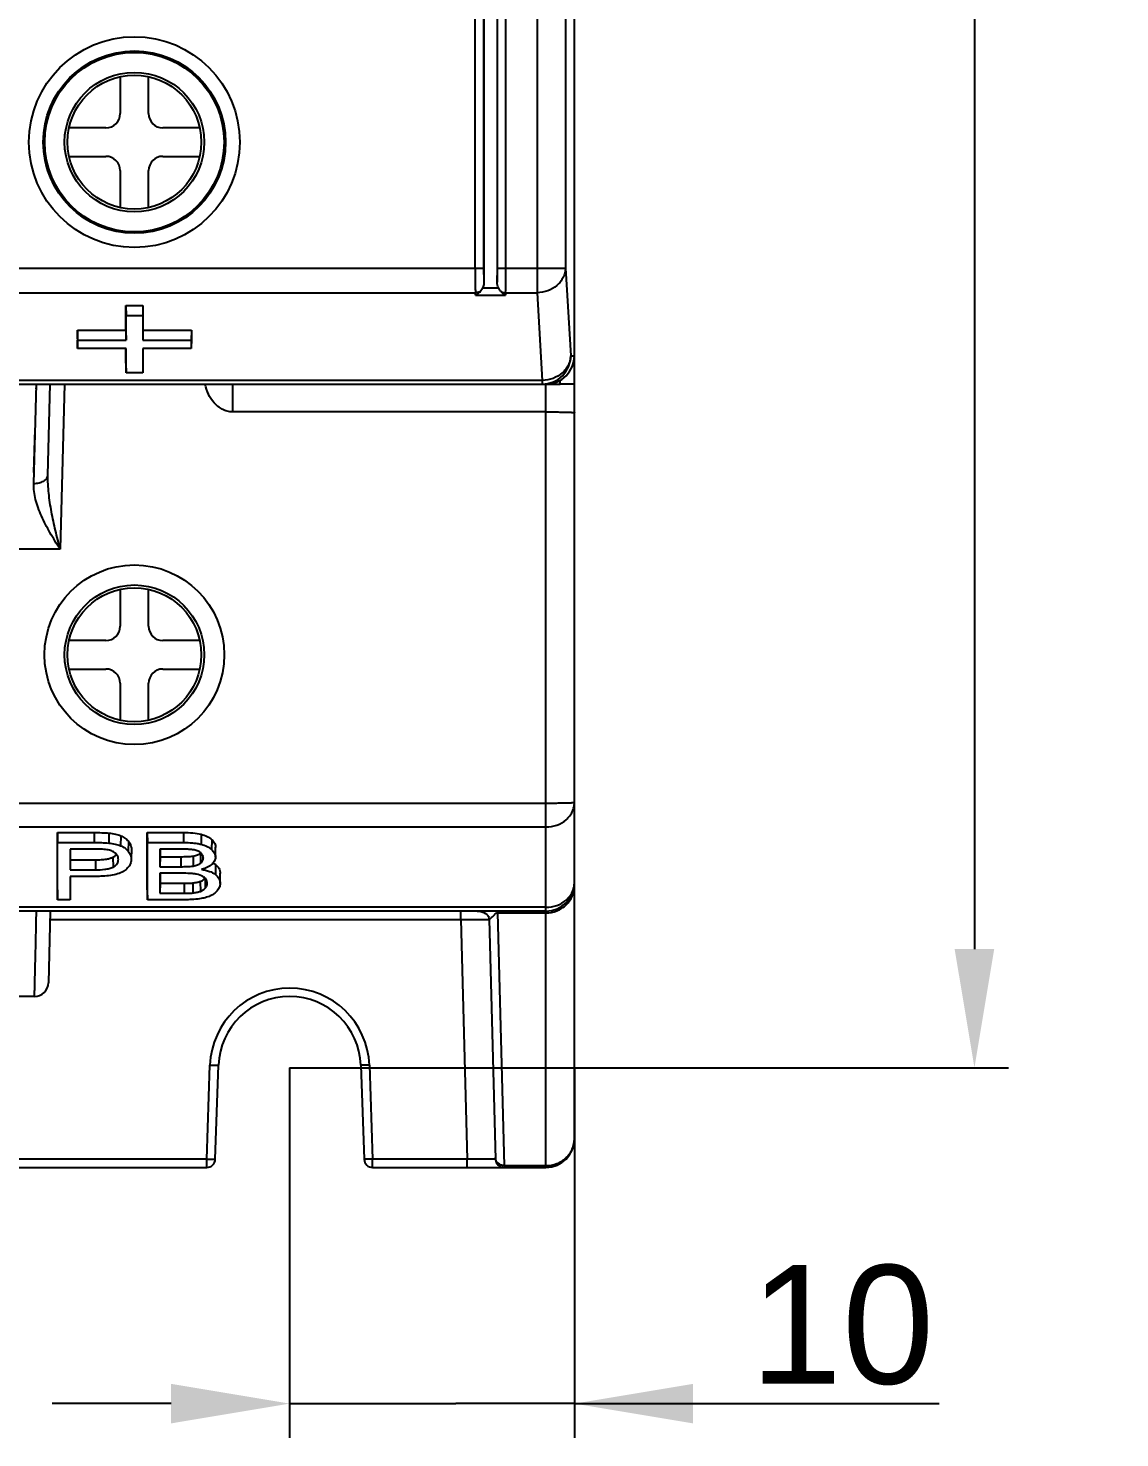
# Model space of a CAD drawing. Header units: millimetres. Extents: x 179 to 1020, y 292 to 886.
# Drawn here: x 386.87 to 425.2, y 583.55 to 633.04 of the extents above; entities that cross this region are included whole.
import ezdxf

# ---------------------------------------------------------------- set-up
doc = ezdxf.new("R2010")
doc.units = ezdxf.units.MM
for name, color, linetype in [('TJ952-02-4P-T2SOLIDLINE', 7, 'Continuous'), ('VF-51-P002DIMENSION', 7, 'Continuous'), ('VF-51-P002SOLIDLINE', 7, 'Continuous')]:
    doc.layers.add(name, color=color, linetype=linetype)
doc.styles.get("Standard").update_dxf_attribs({"font": 'arial.ttf'})
doc.dimstyles.new('DIMSTYLE_1', dxfattribs={"dimtxt": 4.166667, "dimasz": 4.166667, "dimexe": 1.2, "dimexo": 0, "dimtad": 1, "dimdsep": 46, "dimtxsty": 'Standard', "dimblk": 'CLOSED', "dimblk1": 'CLOSED', "dimblk2": 'CLOSED', "dimcen": 0.09, "dimclrt": 5, "dimadec": 0, "dimazin": 0, "dimtp": 0.2, "dimtm": 0.2, "dimtfac": 1, "dimtofl": 0, "dimtmove": 0, "dimatfit": 3, "dimldrblk": 'CLOSED', "dimfxl": 1, "dimtolj": 1, "dimarcsym": 0})

# ---------------------------------------------------------------- blocks, each defined once
blk = doc.blocks.new('*D12')
at = {"layer": 'Defpoints', "color": 0, "linetype": 'Continuous', "transparency": 16777216}
for p in [(396.05, 764.541), (396.05, 596.541), (420.094, 596.541)]:
    blk.add_point(p, dxfattribs=at)
at = {"layer": 'VF-51-P002DIMENSION', "color": 0, "linetype": 'Continuous', "lineweight": -2, "transparency": 16777216}
for p, q in [((396.05, 764.541), (421.294, 764.541)), ((420.094, 760.375), (420.094, 600.708)), ((396.05, 596.541), (421.294, 596.541))]:
    blk.add_line(p, q, dxfattribs=at)
at = {"layer": 'VF-51-P002DIMENSION', "color": 0, "linetype": 'Continuous', "transparency": 16777216}
for points in [[(419.399, 760.375), (420.788, 760.375), (420.094, 764.541)], [(419.399, 600.708), (420.788, 600.708), (420.094, 596.541)]]:
    blk.add_solid(points, dxfattribs=at)
at = {"layer": 'VF-51-P002DIMENSION', "color": 5, "linetype": 'Continuous', "transparency": 16777216, "insert": (425.136, 680.549), "char_height": 4.1667, "attachment_point": 2, "rotation": 270}
blk.add_mtext('\\A1;168', dxfattribs=at)
blk = doc.blocks.new('_CLOSED')
at = {"color": 0, "linetype": 'ByBlock'}
for p, q in [((0, 0), (-1, 0.2)), ((-1, 0.2), (-1, -0.2)), ((-1, -0.2), (0, 0)), ((-1, 0), (0, 0))]:
    blk.add_line(p, q, dxfattribs=at)
blk = doc.blocks.new('*D13')
at = {"layer": 'Defpoints', "color": 0, "linetype": 'Continuous', "transparency": 16777216}
for p in [(396.05, 596.541), (406.05, 596.541), (406.05, 584.748)]:
    blk.add_point(p, dxfattribs=at)
at = {"layer": 'VF-51-P002DIMENSION', "color": 0, "linetype": 'Continuous', "lineweight": -2, "transparency": 16777216}
for p, q in [((396.05, 596.541), (396.05, 583.548)), ((406.05, 596.541), (406.05, 583.548)), ((391.884, 584.748), (387.717, 584.748)), ((396.05, 584.748), (400.217, 584.748)), ((400.217, 584.748), (401.884, 584.748)), ((406.05, 584.748), (401.884, 584.748)), ((406.05, 584.748), (418.853, 584.748)), ((410.217, 584.748), (414.384, 584.748))]:
    blk.add_line(p, q, dxfattribs=at)
at = {"layer": 'VF-51-P002DIMENSION', "color": 0, "linetype": 'Continuous', "transparency": 16777216}
for points in [[(391.884, 585.442), (391.884, 584.053), (396.05, 584.748)], [(410.217, 585.442), (410.217, 584.053), (406.05, 584.748)]]:
    blk.add_solid(points, dxfattribs=at)
at = {"layer": 'VF-51-P002DIMENSION', "color": 5, "linetype": 'Continuous', "transparency": 16777216, "insert": (415.447, 587.5), "char_height": 4.1667, "attachment_point": 5}
blk.add_mtext('\\A1;10', dxfattribs=at)

msp = doc.modelspace()

# ---------------------------------------------------------------- linework, layer by layer
at = {"layer": 'TJ952-02-4P-T2SOLIDLINE', "linetype": 'Continuous'}
for p, q in [((390.098, 631.337), (390.098, 630.041)), ((391.098, 630.041), (391.098, 631.337)), ((389.598, 629.541), (388.302, 629.541)), ((392.894, 629.541), (391.598, 629.541)), ((388.302, 628.541), (389.598, 628.541)), ((391.598, 628.541), (392.894, 628.541)), ((390.098, 628.041), (390.098, 626.745)), ((391.098, 626.745), (391.098, 628.041)), ((390.098, 613.337), (390.098, 612.041)), ((391.098, 612.041), (391.098, 613.337)), ((389.598, 611.541), (388.302, 611.541)), ((392.894, 611.541), (391.598, 611.541)), ((388.302, 610.541), (389.598, 610.541)), ((391.598, 610.541), (392.894, 610.541)), ((390.098, 610.041), (390.098, 608.745)), ((391.098, 608.745), (391.098, 610.041))]:
    msp.add_line(p, q, dxfattribs=at)
for centre, radius in [((390.598, 629.041), 2.45), ((390.598, 629.041), 2.35), ((390.598, 611.041), 2.45), ((390.598, 611.041), 2.35)]:
    msp.add_circle(centre, radius, dxfattribs=at)
for centre, start, end in [((389.598, 630.041), 270, 0), ((391.598, 630.041), 180, 270), ((389.598, 628.041), 0, 90), ((391.598, 628.041), 90, 180), ((389.598, 612.041), 270, 0), ((391.598, 612.041), 180, 270), ((389.598, 610.041), 0, 90), ((391.598, 610.041), 90, 180)]:
    msp.add_arc(centre, 0.5, start, end, dxfattribs=at)
at = {"layer": 'VF-51-P002SOLIDLINE', "linetype": 'Continuous'}
for p, q in [((406.05, 594.041), (406.05, 769.041)), ((404.735, 704.022), (404.735, 623.752)), ((405.735, 703.791), (405.735, 624.616)), ((403.343, 624.616), (403.343, 699.632)), ((403.643, 624.616), (403.643, 699.632)), ((402.561, 624.616), (402.561, 669.73)), ((403.337, 669.913), (403.337, 624.118)), ((402.86, 669.479), (402.86, 624.616)), ((402.868, 669.619), (402.868, 624.115)), ((352.743, 624.616), (402.86, 624.616)), ((403.343, 624.616), (405.735, 624.616)), ((405.735, 624.616), (405.919, 621.541)), ((353.033, 623.752), (402.573, 623.752)), ((402.578, 623.663), (402.573, 623.752)), ((402.578, 623.663), (403.629, 623.663)), ((402.828, 623.922), (403.378, 623.922)), ((403.633, 623.752), (403.629, 623.663)), ((403.633, 623.752), (404.735, 623.752)), ((404.735, 623.752), (404.919, 620.677)), ((390.298, 623.299), (390.898, 623.299)), ((390.298, 623.299), (390.304, 622.948)), ((390.298, 622.442), (390.298, 623.299)), ((390.898, 623.299), (390.892, 622.948)), ((390.898, 623.299), (390.898, 622.442)), ((390.304, 622.948), (390.892, 622.948)), ((390.304, 622.091), (390.304, 622.948)), ((390.892, 622.948), (390.892, 622.091)), ((388.598, 622.442), (390.298, 622.442)), ((388.598, 622.442), (388.604, 622.091)), ((388.598, 622.14), (388.598, 622.442)), ((388.598, 622.14), (388.604, 621.796)), ((390.298, 622.442), (390.304, 622.091)), ((390.898, 622.442), (390.892, 622.091)), ((390.898, 622.442), (392.598, 622.442)), ((392.598, 622.442), (392.592, 622.091)), ((392.598, 622.14), (392.592, 621.796)), ((392.598, 622.442), (392.598, 622.14)), ((388.604, 622.091), (390.304, 622.091)), ((388.604, 621.796), (388.604, 622.091)), ((390.304, 621.796), (388.604, 621.796)), ((390.298, 621.283), (390.298, 621.796)), ((390.304, 620.94), (390.304, 621.796)), ((390.892, 622.091), (392.592, 622.091)), ((392.592, 621.796), (390.892, 621.796)), ((390.892, 621.796), (390.892, 620.94)), ((390.898, 621.796), (390.898, 621.283)), ((392.592, 622.091), (392.592, 621.796)), ((390.298, 621.283), (390.304, 620.94)), ((390.898, 621.283), (390.892, 620.94)), ((405.919, 621.541), (406.05, 621.541)), ((404.919, 620.677), (353.243, 620.677)), ((390.892, 620.94), (390.304, 620.94)), ((404.919, 620.677), (404.919, 620.541)), ((405.55, 620.541), (405.55, 620.675)), ((351.477, 620.541), (405.55, 620.541)), ((387.063, 617.057), (387.159, 620.541)), ((387.154, 620.374), (387.157, 620.468)), ((387.562, 617.351), (387.646, 620.541)), ((388.146, 620.541), (387.994, 614.751)), ((394.038, 620.541), (394.038, 619.567)), ((405.05, 593.041), (405.05, 620.541)), ((406.05, 620.541), (405.55, 620.541)), ((405.05, 619.567), (394.038, 619.567)), ((387.105, 618.587), (387.115, 618.949)), ((387.073, 617.437), (387.105, 618.587)), ((387.994, 614.751), (385.582, 614.751)), ((359.564, 605.834), (405.05, 605.834)), ((359.564, 604.997), (405.05, 604.997)), ((387.898, 604.799), (389.181, 604.799)), ((387.898, 604.799), (387.904, 604.448)), ((387.898, 602.783), (387.898, 604.799)), ((387.904, 604.448), (389.181, 604.448)), ((387.904, 602.44), (387.904, 604.448)), ((389.181, 604.799), (389.181, 604.448)), ((389.698, 604.78), (389.697, 604.429)), ((390.117, 604.685), (390.114, 604.334)), ((390.389, 604.491), (390.383, 604.142)), ((391.048, 604.799), (392.323, 604.799)), ((391.048, 604.799), (391.054, 604.448)), ((391.048, 602.783), (391.048, 604.799)), ((391.054, 604.448), (392.323, 604.448)), ((391.054, 602.44), (391.054, 604.448)), ((392.323, 604.799), (392.323, 604.448)), ((392.947, 604.737), (392.945, 604.386)), ((393.316, 604.549), (393.311, 604.2)), ((389.218, 604.217), (388.342, 604.217)), ((388.342, 604.217), (388.342, 603.49)), ((388.348, 603.841), (388.342, 603.49)), ((388.348, 604.217), (388.348, 603.841)), ((388.348, 603.841), (389.227, 603.841)), ((389.227, 603.841), (389.227, 603.49)), ((389.847, 603.937), (389.851, 603.587)), ((390.036, 603.865), (390.036, 603.86)), ((390.036, 603.86), (390.036, 603.865)), ((390.494, 604.216), (390.487, 603.86)), ((392.177, 604.217), (391.492, 604.217)), ((391.492, 604.217), (391.492, 603.601)), ((391.498, 603.952), (391.492, 603.601)), ((391.498, 604.217), (391.498, 603.952)), ((391.498, 603.952), (392.233, 603.952)), ((392.233, 603.952), (392.233, 603.601)), ((392.662, 603.975), (392.664, 603.624)), ((392.919, 604.076), (392.924, 603.726)), ((393.014, 603.909), (393.014, 603.904)), ((393.444, 603.931), (393.451, 604.283)), ((393.444, 603.936), (393.444, 603.931)), ((393.451, 604.283), (393.451, 604.278)), ((388.342, 603.49), (389.227, 603.49)), ((391.492, 603.601), (392.233, 603.601)), ((392.284, 603.37), (391.492, 603.37)), ((391.492, 603.37), (391.492, 602.67)), ((391.498, 603.37), (391.498, 603.021)), ((393.448, 603.673), (393.443, 603.323)), ((393.609, 603.014), (393.615, 603.368)), ((393.615, 603.368), (393.615, 603.361)), ((389.22, 603.259), (388.342, 603.259)), ((388.342, 603.259), (388.342, 602.44)), ((388.348, 603.259), (388.348, 602.783)), ((391.498, 603.021), (391.492, 602.67)), ((391.498, 603.021), (392.344, 603.021)), ((392.344, 603.021), (392.344, 602.67)), ((392.65, 603.031), (392.652, 602.68)), ((392.911, 603.085), (392.914, 602.735)), ((393.081, 603.195), (393.086, 602.849)), ((393.155, 603.025), (393.155, 603.02)), ((393.155, 603.02), (393.155, 603.025)), ((393.609, 603.02), (393.609, 603.014)), ((387.898, 602.783), (387.904, 602.44)), ((388.342, 602.44), (387.904, 602.44)), ((388.348, 602.783), (388.342, 602.44)), ((391.048, 602.783), (391.054, 602.44)), ((392.344, 602.44), (391.054, 602.44)), ((391.492, 602.67), (392.344, 602.67)), ((405.05, 602.177), (359.662, 602.177)), ((405.05, 602.041), (359.662, 602.041)), ((387.646, 602.041), (387.58, 599.528)), ((402.058, 601.749), (402.058, 602.041)), ((402.632, 602.041), (402.719, 602.035)), ((402.719, 602.035), (402.798, 602.018)), ((403.035, 601.847), (403.049, 601.812)), ((403.345, 601.978), (403.345, 602.041)), ((403.345, 601.978), (405.05, 601.978)), ((403.345, 601.978), (403.577, 593.104)), ((387.638, 601.749), (402.058, 601.749)), ((402.058, 601.749), (402.279, 593.333)), ((403.049, 601.812), (403.056, 601.775)), ((403.058, 601.749), (403.056, 601.775)), ((403.058, 601.749), (403.278, 593.333)), ((387.08, 599.041), (386.496, 599.041)), ((393.137, 593.333), (393.252, 596.631)), ((393.437, 593.331), (393.552, 596.628)), ((398.549, 596.628), (398.664, 593.331)), ((398.849, 596.631), (398.964, 593.333)), ((342.05, 593.041), (393.137, 593.041)), ((393.137, 593.333), (344.822, 593.333)), ((393.137, 593.041), (393.137, 593.333)), ((402.279, 593.333), (398.964, 593.333)), ((398.964, 593.041), (398.964, 593.333)), ((398.964, 593.041), (405.05, 593.041)), ((402.279, 593.041), (402.279, 593.333)), ((403.577, 593.104), (405.05, 593.104)), ((403.577, 593.104), (403.578, 593.041))]:
    msp.add_line(p, q, dxfattribs=at)
msp.add_lwpolyline([(402.798, 602.018), (402.868, 601.993), (402.928, 601.96), (402.976, 601.923), (403.011, 601.885), (403.035, 601.847)], dxfattribs=at)
for radius in [3.701, 3.201, 3.15]:
    msp.add_circle((390.598, 629.041), radius, dxfattribs=at)
for centre, radius, start, end in [((404.919, 621.541), 1, 270.0187, 0.0187), ((389.764, 603.861), 0.271, 0.9636, 6.5639), ((392.726, 604.316), 0.309, 308.8604, 311.1558), ((392.909, 603.021), 0.246, 0.9698, 6.6461), ((405.05, 603.041), 1, 270, 0), ((402.758, 601.741), 0.3, 1.5, 12.8339), ((387.08, 599.541), 0.5, 270, 358.5), ((396.05, 596.533), 2.8, 2, 178), ((396.05, 596.541), 2.5, 2, 178), ((405.05, 594.041), 1, 270, 0), ((393.137, 593.341), 0.3, 270, 358), ((398.964, 593.341), 0.3, 182, 270), ((403.578, 593.341), 0.3, 181.5, 270)]:
    msp.add_arc(centre, radius, start, end, dxfattribs=at)
msp.add_ellipse((405.05, 621.541), major_axis=(1.001, 0), ratio=0.999391, start_param=-1.570796, end_param=0, dxfattribs=at)
msp.add_ellipse((390.598, 611.04), major_axis=(0, 3.155), ratio=1, dxfattribs=at)
for points, knots in [([(402.561, 624.616), (402.561, 624.45), (402.562, 624.215), (402.567, 623.927), (402.571, 623.805), (402.573, 623.752)], [0, 0, 0, 0, 0.576561, 0.815817, 1, 1, 1, 1]), ([(402.86, 624.616), (402.86, 624.525), (402.862, 624.358), (402.865, 624.191), (402.868, 624.115)], [0, 0, 0, 0, 0.542412, 1, 1, 1, 1]), ([(403.337, 624.118), (403.338, 624.153), (403.342, 624.319), (403.343, 624.485), (403.343, 624.616)], [0, 0, 0, 0, 0.213766, 1, 1, 1, 1]), ([(403.633, 623.752), (403.637, 623.874), (403.641, 624.162), (403.643, 624.45), (403.643, 624.616)], [0, 0, 0, 0, 0.423403, 1, 1, 1, 1]), ([(405.735, 624.616), (405.734, 624.56), (405.718, 624.446), (405.659, 624.284), (405.564, 624.135), (405.395, 623.959), (405.118, 623.8), (404.864, 623.754), (404.735, 623.752)], [0, 0, 0, 0, 0.115788, 0.233458, 0.35404, 0.478073, 0.734971, 1, 1, 1, 1]), ([(402.868, 624.115), (402.868, 624.066), (402.859, 623.998), (402.835, 623.937), (402.828, 623.922)], [0, 0, 0, 0, 0.749348, 1, 1, 1, 1]), ([(403.378, 623.922), (403.364, 623.952), (403.343, 624.017), (403.337, 624.084), (403.337, 624.118)], [0, 0, 0, 0, 0.49976, 1, 1, 1, 1]), ([(402.755, 623.808), (402.729, 623.79), (402.67, 623.762), (402.605, 623.752), (402.573, 623.752)], [0, 0, 0, 0, 0.494532, 1, 1, 1, 1]), ([(402.578, 623.663), (402.594, 623.671), (402.66, 623.71), (402.717, 623.763), (402.755, 623.808)], [0, 0, 0, 0, 0.231933, 1, 1, 1, 1]), ([(402.755, 623.808), (402.762, 623.816), (402.79, 623.852), (402.813, 623.891), (402.828, 623.922)], [0, 0, 0, 0, 0.245001, 1, 1, 1, 1]), ([(403.378, 623.922), (403.383, 623.911), (403.404, 623.871), (403.431, 623.832), (403.453, 623.806)], [0, 0, 0, 0, 0.254422, 1, 1, 1, 1]), ([(403.453, 623.806), (403.466, 623.791), (403.518, 623.735), (403.58, 623.688), (403.629, 623.663)], [0, 0, 0, 0, 0.268382, 1, 1, 1, 1]), ([(403.453, 623.806), (403.479, 623.789), (403.537, 623.762), (403.601, 623.752), (403.633, 623.752)], [0, 0, 0, 0, 0.494405, 1, 1, 1, 1]), ([(405.919, 621.541), (405.918, 621.485), (405.903, 621.372), (405.843, 621.21), (405.748, 621.061), (405.579, 620.885), (405.302, 620.725), (405.048, 620.679), (404.919, 620.677)], [0, 0, 0, 0, 0.115788, 0.233458, 0.35404, 0.478073, 0.734971, 1, 1, 1, 1]), ([(394.038, 619.567), (393.977, 619.567), (393.854, 619.585), (393.683, 619.655), (393.53, 619.758), (393.352, 619.927), (393.182, 620.187), (393.105, 620.421), (393.081, 620.541)], [0, 0, 0, 0, 0.124958, 0.250012, 0.375142, 0.50031, 0.750068, 1, 1, 1, 1]), ([(405.05, 619.567), (405.115, 619.567), (405.243, 619.567), (405.428, 619.566), (405.575, 619.564), (405.683, 619.562), (405.755, 619.56), (405.821, 619.558), (405.879, 619.556), (405.93, 619.554), (405.971, 619.551), (406.004, 619.549), (406.026, 619.547), (406.039, 619.545), (406.045, 619.544), (406.048, 619.543), (406.05, 619.542), (406.05, 619.541)], [0, 0, 0, 0, 0.194932, 0.38235, 0.555041, 0.633762, 0.706373, 0.77218, 0.830554, 0.880939, 0.92286, 0.955924, 0.979834, 0.988297, 0.994423, 0.998243, 1, 1, 1, 1]), ([(387.063, 617.057), (387.126, 617.056), (387.248, 617.068), (387.388, 617.119), (387.475, 617.181), (387.523, 617.232), (387.554, 617.29), (387.562, 617.331), (387.562, 617.351)], [0, 0, 0, 0, 0.301036, 0.574298, 0.695302, 0.805015, 0.905259, 1, 1, 1, 1]), ([(387.994, 614.751), (387.936, 614.969), (387.824, 615.404), (387.682, 616.056), (387.582, 616.704), (387.557, 617.137), (387.562, 617.351)], [0, 0, 0, 0, 0.256215, 0.509418, 0.757839, 1, 1, 1, 1]), ([(387.994, 614.751), (387.868, 614.94), (387.63, 615.317), (387.375, 615.807), (387.217, 616.202), (387.101, 616.578), (387.057, 616.869), (387.063, 617.057)], [0, 0, 0, 0, 0.270351, 0.531084, 0.655774, 0.775761, 1, 1, 1, 1]), ([(405.05, 604.997), (405.18, 604.997), (405.436, 605.04), (405.716, 605.198), (405.886, 605.376), (405.979, 605.526), (406.037, 605.69), (406.05, 605.804), (406.05, 605.861)], [0, 0, 0, 0, 0.265882, 0.522376, 0.64601, 0.766262, 0.883861, 1, 1, 1, 1]), ([(405.05, 605.834), (405.115, 605.834), (405.243, 605.835), (405.428, 605.836), (405.575, 605.838), (405.683, 605.84), (405.755, 605.842), (405.821, 605.844), (405.879, 605.846), (405.929, 605.848), (405.971, 605.85), (406.004, 605.853), (406.026, 605.855), (406.039, 605.856), (406.045, 605.858), (406.048, 605.859), (406.05, 605.86), (406.05, 605.861)], [0, 0, 0, 0, 0.194808, 0.382133, 0.554784, 0.633507, 0.706136, 0.771971, 0.830381, 0.880807, 0.922768, 0.955869, 0.979809, 0.988283, 0.994416, 0.998242, 1, 1, 1, 1]), ([(389.181, 604.799), (389.272, 604.799), (389.445, 604.797), (389.617, 604.788), (389.698, 604.78)], [0, 0, 0, 0, 0.528764, 1, 1, 1, 1]), ([(389.181, 604.448), (389.267, 604.448), (389.439, 604.446), (389.612, 604.438), (389.697, 604.429)], [0, 0, 0, 0, 0.501334, 1, 1, 1, 1]), ([(389.697, 604.429), (389.771, 604.422), (389.913, 604.401), (390.051, 604.361), (390.114, 604.334)], [0, 0, 0, 0, 0.520219, 1, 1, 1, 1]), ([(389.698, 604.78), (389.778, 604.772), (389.921, 604.751), (390.059, 604.709), (390.117, 604.685)], [0, 0, 0, 0, 0.559509, 1, 1, 1, 1]), ([(390.114, 604.334), (390.169, 604.311), (390.268, 604.258), (390.351, 604.181), (390.383, 604.142)], [0, 0, 0, 0, 0.541439, 1, 1, 1, 1]), ([(390.117, 604.685), (390.168, 604.663), (390.268, 604.61), (390.352, 604.534), (390.389, 604.491)], [0, 0, 0, 0, 0.493691, 1, 1, 1, 1]), ([(390.389, 604.491), (390.421, 604.453), (390.475, 604.367), (390.494, 604.266), (390.494, 604.216)], [0, 0, 0, 0, 0.499492, 1, 1, 1, 1]), ([(392.323, 604.799), (392.433, 604.799), (392.643, 604.792), (392.851, 604.762), (392.947, 604.737)], [0, 0, 0, 0, 0.524984, 1, 1, 1, 1]), ([(392.323, 604.448), (392.43, 604.448), (392.588, 604.443), (392.795, 604.419), (392.896, 604.399), (392.945, 604.386)], [0, 0, 0, 0, 0.508872, 0.758869, 1, 1, 1, 1]), ([(392.945, 604.386), (393.018, 604.367), (393.149, 604.322), (393.266, 604.243), (393.311, 604.2)], [0, 0, 0, 0, 0.546571, 1, 1, 1, 1]), ([(392.947, 604.737), (393.019, 604.718), (393.152, 604.672), (393.27, 604.594), (393.316, 604.549)], [0, 0, 0, 0, 0.536148, 1, 1, 1, 1]), ([(393.316, 604.549), (393.338, 604.528), (393.376, 604.486), (393.42, 604.418), (393.445, 604.35), (393.451, 604.305), (393.451, 604.283)], [0, 0, 0, 0, 0.295452, 0.555824, 0.787768, 1, 1, 1, 1]), ([(389.639, 604.198), (389.605, 604.204), (389.535, 604.21), (389.394, 604.216), (389.289, 604.217), (389.218, 604.217)], [0, 0, 0, 0, 0.247302, 0.497676, 1, 1, 1, 1]), ([(389.227, 603.841), (389.299, 603.841), (389.43, 603.844), (389.605, 603.863), (389.74, 603.892), (389.816, 603.921), (389.847, 603.937)], [0, 0, 0, 0, 0.342912, 0.61841, 0.834292, 1, 1, 1, 1]), ([(389.926, 604.078), (389.89, 604.109), (389.798, 604.163), (389.696, 604.189), (389.639, 604.198)], [0, 0, 0, 0, 0.451776, 1, 1, 1, 1]), ([(389.847, 603.937), (389.859, 603.943), (389.905, 603.97), (389.946, 604.004), (389.97, 604.035)], [0, 0, 0, 0, 0.267013, 1, 1, 1, 1]), ([(389.851, 603.587), (389.882, 603.603), (389.937, 603.639), (389.998, 603.709), (390.03, 603.784), (390.036, 603.836), (390.036, 603.86)], [0, 0, 0, 0, 0.303738, 0.560083, 0.786069, 1, 1, 1, 1]), ([(390.034, 603.892), (390.03, 603.926), (390.006, 603.997), (389.956, 604.053), (389.926, 604.078)], [0, 0, 0, 0, 0.462347, 1, 1, 1, 1]), ([(390.487, 603.86), (390.487, 603.822), (390.475, 603.743), (390.424, 603.629), (390.334, 603.522), (390.256, 603.464), (390.212, 603.436)], [0, 0, 0, 0, 0.21742, 0.447831, 0.705443, 1, 1, 1, 1]), ([(390.383, 604.142), (390.417, 604.102), (390.47, 604.016), (390.487, 603.916), (390.487, 603.869)], [0, 0, 0, 0, 0.523883, 1, 1, 1, 1]), ([(392.696, 604.188), (392.654, 604.196), (392.569, 604.206), (392.396, 604.216), (392.265, 604.217), (392.177, 604.217)], [0, 0, 0, 0, 0.245872, 0.496401, 1, 1, 1, 1]), ([(392.233, 603.952), (392.309, 603.952), (392.42, 603.953), (392.563, 603.961), (392.63, 603.969), (392.662, 603.975)], [0, 0, 0, 0, 0.532434, 0.767976, 1, 1, 1, 1]), ([(392.662, 603.975), (392.714, 603.984), (392.804, 604.006), (392.888, 604.05), (392.919, 604.076)], [0, 0, 0, 0, 0.56217, 1, 1, 1, 1]), ([(392.931, 604.082), (392.902, 604.109), (392.827, 604.156), (392.743, 604.179), (392.696, 604.188)], [0, 0, 0, 0, 0.449359, 1, 1, 1, 1]), ([(392.924, 603.726), (392.953, 603.749), (393, 603.803), (393.014, 603.873), (393.014, 603.904)], [0, 0, 0, 0, 0.539201, 1, 1, 1, 1]), ([(393.014, 603.909), (393.013, 603.939), (392.998, 604.005), (392.956, 604.058), (392.931, 604.082)], [0, 0, 0, 0, 0.466358, 1, 1, 1, 1]), ([(393.311, 604.2), (393.331, 604.18), (393.368, 604.14), (393.411, 604.075), (393.438, 604.006), (393.444, 603.959), (393.444, 603.936)], [0, 0, 0, 0, 0.277833, 0.534195, 0.772346, 1, 1, 1, 1]), ([(393.444, 603.931), (393.444, 603.91), (393.439, 603.868), (393.407, 603.783), (393.362, 603.728), (393.328, 603.694)], [0, 0, 0, 0, 0.229147, 0.467675, 1, 1, 1, 1]), ([(390.212, 603.436), (390.15, 603.395), (390, 603.335), (389.755, 603.287), (389.491, 603.263), (389.311, 603.259), (389.22, 603.259)], [0, 0, 0, 0, 0.218816, 0.469671, 0.733099, 1, 1, 1, 1]), ([(389.227, 603.49), (389.338, 603.49), (389.503, 603.496), (389.712, 603.532), (389.808, 603.565), (389.851, 603.587)], [0, 0, 0, 0, 0.52347, 0.774442, 1, 1, 1, 1]), ([(392.233, 603.601), (392.305, 603.601), (392.414, 603.602), (392.558, 603.61), (392.629, 603.618), (392.664, 603.624)], [0, 0, 0, 0, 0.503186, 0.753661, 1, 1, 1, 1]), ([(392.782, 603.336), (392.742, 603.343), (392.66, 603.355), (392.494, 603.368), (392.368, 603.37), (392.284, 603.37)], [0, 0, 0, 0, 0.245249, 0.495425, 1, 1, 1, 1]), ([(392.664, 603.624), (392.714, 603.633), (392.806, 603.655), (392.891, 603.699), (392.924, 603.726)], [0, 0, 0, 0, 0.543549, 1, 1, 1, 1]), ([(393.057, 603.218), (393.04, 603.232), (392.958, 603.29), (392.859, 603.321), (392.782, 603.336)], [0, 0, 0, 0, 0.216031, 1, 1, 1, 1]), ([(393.328, 603.694), (393.282, 603.65), (393.162, 603.575), (393.031, 603.528), (392.959, 603.508)], [0, 0, 0, 0, 0.456538, 1, 1, 1, 1]), ([(392.959, 603.508), (393.052, 603.492), (393.222, 603.452), (393.38, 603.372), (393.443, 603.323)], [0, 0, 0, 0, 0.542416, 1, 1, 1, 1]), ([(393.36, 603.73), (393.368, 603.726), (393.398, 603.708), (393.427, 603.688), (393.448, 603.673)], [0, 0, 0, 0, 0.263605, 1, 1, 1, 1]), ([(393.448, 603.673), (393.496, 603.635), (393.562, 603.568), (393.608, 603.456), (393.615, 603.397), (393.615, 603.368)], [0, 0, 0, 0, 0.510955, 0.754221, 1, 1, 1, 1]), ([(392.344, 603.021), (392.399, 603.021), (392.477, 603.022), (392.579, 603.025), (392.627, 603.028), (392.65, 603.031)], [0, 0, 0, 0, 0.532272, 0.766935, 1, 1, 1, 1]), ([(392.65, 603.031), (392.701, 603.036), (392.789, 603.049), (392.875, 603.072), (392.911, 603.085)], [0, 0, 0, 0, 0.567297, 1, 1, 1, 1]), ([(392.911, 603.085), (392.946, 603.098), (393.008, 603.129), (393.06, 603.175), (393.081, 603.198)], [0, 0, 0, 0, 0.544156, 1, 1, 1, 1]), ([(392.914, 602.735), (392.949, 602.748), (393.012, 602.779), (393.065, 602.825), (393.086, 602.849)], [0, 0, 0, 0, 0.54262, 1, 1, 1, 1]), ([(393.08, 603.196), (393.078, 603.198), (393.07, 603.205), (393.063, 603.213), (393.057, 603.218)], [0, 0, 0, 0, 0.244806, 1, 1, 1, 1]), ([(393.153, 603.049), (393.15, 603.075), (393.134, 603.13), (393.1, 603.175), (393.08, 603.196)], [0, 0, 0, 0, 0.471044, 1, 1, 1, 1]), ([(393.086, 602.849), (393.109, 602.873), (393.144, 602.927), (393.155, 602.991), (393.155, 603.02)], [0, 0, 0, 0, 0.526615, 1, 1, 1, 1]), ([(393.443, 603.323), (393.494, 603.284), (393.56, 603.214), (393.603, 603.102), (393.609, 603.047), (393.609, 603.02)], [0, 0, 0, 0, 0.541402, 0.775722, 1, 1, 1, 1]), ([(393.609, 603.014), (393.608, 602.969), (393.59, 602.876), (393.539, 602.795), (393.508, 602.758)], [0, 0, 0, 0, 0.475974, 1, 1, 1, 1]), ([(405.05, 602.177), (405.18, 602.177), (405.436, 602.22), (405.716, 602.379), (405.886, 602.556), (405.979, 602.707), (406.037, 602.87), (406.05, 602.985), (406.05, 603.041)], [0, 0, 0, 0, 0.265882, 0.522376, 0.64601, 0.766262, 0.883861, 1, 1, 1, 1]), ([(405.05, 601.978), (405.18, 601.978), (405.441, 602.027), (405.72, 602.205), (405.887, 602.4), (405.98, 602.566), (406.037, 602.747), (406.05, 602.873), (406.05, 602.936)], [0, 0, 0, 0, 0.254313, 0.50576, 0.630536, 0.754331, 0.87737, 1, 1, 1, 1]), ([(392.344, 602.67), (392.396, 602.67), (392.473, 602.671), (392.575, 602.674), (392.626, 602.677), (392.652, 602.68)], [0, 0, 0, 0, 0.50114, 0.751338, 1, 1, 1, 1]), ([(392.89, 602.473), (392.801, 602.459), (392.618, 602.444), (392.436, 602.44), (392.344, 602.44)], [0, 0, 0, 0, 0.49674, 1, 1, 1, 1]), ([(392.652, 602.68), (392.697, 602.685), (392.786, 602.698), (392.873, 602.72), (392.914, 602.735)], [0, 0, 0, 0, 0.515542, 1, 1, 1, 1]), ([(393.261, 602.573), (393.205, 602.548), (393.082, 602.507), (392.956, 602.482), (392.89, 602.473)], [0, 0, 0, 0, 0.479374, 1, 1, 1, 1]), ([(393.508, 602.758), (393.477, 602.721), (393.402, 602.648), (393.312, 602.595), (393.261, 602.573)], [0, 0, 0, 0, 0.46118, 1, 1, 1, 1]), ([(387.146, 602.041), (387.144, 601.831), (387.136, 601.439), (387.124, 600.889), (387.113, 600.413), (387.103, 600.001), (387.096, 599.695), (387.09, 599.481), (387.087, 599.346), (387.085, 599.231), (387.083, 599.149), (387.081, 599.097), (387.081, 599.069), (387.08, 599.052), (387.08, 599.043), (387.08, 599.041)], [0, 0, 0, 0, 0.210453, 0.391991, 0.549556, 0.686733, 0.804327, 0.855367, 0.900654, 0.939417, 0.970437, 0.982475, 0.991754, 0.997806, 1, 1, 1, 1]), ([(403.072, 601.77), (403.078, 601.772), (403.092, 601.778), (403.126, 601.799), (403.162, 601.831), (403.199, 601.87), (403.233, 601.906), (403.276, 601.948), (403.317, 601.978), (403.345, 601.978)], [0, 0, 0, 0, 0.057118, 0.135385, 0.342801, 0.467454, 0.605528, 0.76245, 1, 1, 1, 1]), ([(402.058, 601.749), (402.123, 601.75), (402.251, 601.75), (402.436, 601.751), (402.582, 601.752), (402.69, 601.752), (402.763, 601.752), (402.829, 601.752), (402.887, 601.752), (402.937, 601.752), (402.974, 601.752), (402.999, 601.751), (403.014, 601.751), (403.027, 601.751), (403.038, 601.75), (403.046, 601.75), (403.053, 601.75), (403.055, 601.749), (403.058, 601.749), (403.058, 601.749)], [0, 0, 0, 0, 0.195061, 0.38262, 0.555478, 0.634288, 0.706991, 0.772885, 0.831338, 0.881785, 0.923743, 0.941409, 0.956809, 0.969905, 0.980667, 0.989069, 0.995093, 0.998729, 1, 1, 1, 1]), ([(403.058, 601.749), (403.058, 601.754), (403.057, 601.766), (403.068, 601.769), (403.072, 601.77)], [0, 0, 0, 0, 0.555289, 1, 1, 1, 1]), ([(393.252, 596.631), (393.271, 596.63), (393.31, 596.629), (393.365, 596.628), (393.416, 596.627), (393.461, 596.626), (393.494, 596.626), (393.515, 596.626), (393.528, 596.626), (393.538, 596.627), (393.545, 596.627), (393.549, 596.628), (393.552, 596.628), (393.552, 596.628)], [0, 0, 0, 0, 0.19489, 0.382254, 0.554933, 0.706292, 0.830535, 0.880959, 0.922916, 0.956016, 0.979953, 0.994551, 1, 1, 1, 1]), ([(398.849, 596.631), (398.829, 596.63), (398.791, 596.629), (398.735, 596.628), (398.684, 596.627), (398.639, 596.626), (398.607, 596.626), (398.585, 596.626), (398.573, 596.626), (398.563, 596.627), (398.555, 596.627), (398.552, 596.628), (398.549, 596.628), (398.549, 596.628)], [0, 0, 0, 0, 0.19489, 0.382254, 0.554933, 0.706292, 0.830535, 0.880959, 0.922916, 0.956016, 0.979953, 0.994551, 1, 1, 1, 1]), ([(405.05, 593.104), (405.18, 593.104), (405.441, 593.153), (405.72, 593.331), (405.887, 593.526), (405.98, 593.693), (406.037, 593.874), (406.05, 594), (406.05, 594.062)], [0, 0, 0, 0, 0.254313, 0.50576, 0.630536, 0.754331, 0.87737, 1, 1, 1, 1]), ([(393.137, 593.333), (393.156, 593.333), (393.195, 593.331), (393.25, 593.33), (393.301, 593.329), (393.346, 593.328), (393.379, 593.328), (393.4, 593.328), (393.413, 593.328), (393.423, 593.329), (393.43, 593.329), (393.434, 593.33), (393.437, 593.33), (393.437, 593.331)], [0, 0, 0, 0, 0.194889, 0.382253, 0.554932, 0.706292, 0.830535, 0.880959, 0.922916, 0.956016, 0.979953, 0.994551, 1, 1, 1, 1]), ([(398.964, 593.333), (398.944, 593.333), (398.906, 593.331), (398.851, 593.33), (398.799, 593.329), (398.755, 593.328), (398.722, 593.328), (398.7, 593.328), (398.688, 593.328), (398.678, 593.329), (398.67, 593.329), (398.667, 593.33), (398.664, 593.33), (398.664, 593.331)], [0, 0, 0, 0, 0.19489, 0.382254, 0.554933, 0.706292, 0.830535, 0.880959, 0.922916, 0.956016, 0.979953, 0.994551, 1, 1, 1, 1]), ([(403.278, 593.333), (403.278, 593.333), (403.276, 593.333), (403.273, 593.332), (403.267, 593.332), (403.258, 593.332), (403.248, 593.332), (403.235, 593.331), (403.219, 593.331), (403.194, 593.331), (403.158, 593.331), (403.107, 593.33), (403.049, 593.33), (402.983, 593.33), (402.911, 593.33), (402.803, 593.33), (402.656, 593.331), (402.471, 593.332), (402.344, 593.333), (402.279, 593.333)], [0, 0, 0, 0, 0.001252, 0.004867, 0.010871, 0.019253, 0.029997, 0.043076, 0.05846, 0.076113, 0.11805, 0.168485, 0.226935, 0.292835, 0.365551, 0.444381, 0.617289, 0.8049, 1, 1, 1, 1]), ([(403.577, 593.104), (403.539, 593.104), (403.462, 593.118), (403.363, 593.18), (403.295, 593.273), (403.278, 593.347), (403.277, 593.384)], [0, 0, 0, 0, 0.254953, 0.506971, 0.754925, 1, 1, 1, 1])]:
    msp.add_open_spline(points, degree=3, knots=knots, dxfattribs=at)

# ---------------------------------------------------------------- dimensions: what is measured, and where the dimension line sits
at = {"layer": 'VF-51-P002DIMENSION', "linetype": 'Continuous'}
dim = msp.add_linear_dim(base=(420.094, 596.541), p1=(396.05, 764.541), p2=(396.05, 596.541), angle=270, dimstyle='DIMSTYLE_1', override={"dimsah": 1, "dimtmove": 2}, dxfattribs=at)
dim.commit()
dim.dimension.update_dxf_attribs({"geometry": '*D12', "text_midpoint": (423.009, 680.549), "dimtype": 160})
dim = msp.add_linear_dim(base=(406.05, 584.748), p1=(396.05, 596.541), p2=(406.05, 596.541), dimstyle='DIMSTYLE_1', override={"dimsah": 1}, dxfattribs=at)
dim.commit()
dim.dimension.update_dxf_attribs({"geometry": '*D13', "text_midpoint": (415.447, 584.748), "dimtype": 160})

doc.saveas('drawing.dxf')
